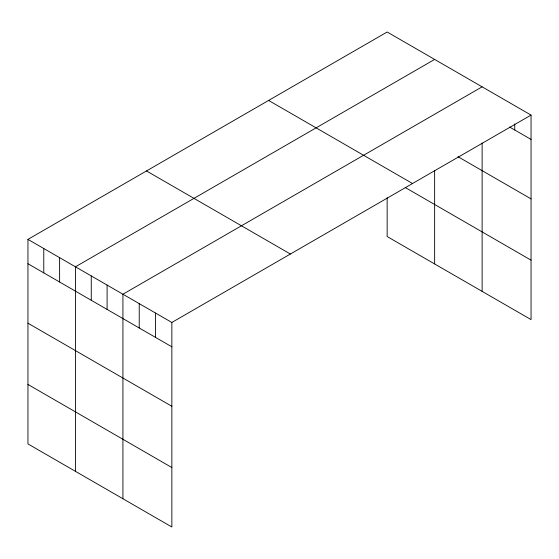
<?xml version="1.0" encoding="UTF-8"?>
<svg xmlns="http://www.w3.org/2000/svg" width="559" height="559" viewBox="0 0 559 559"><rect width="100%" height="100%" fill="white"/><g stroke="black" fill="none" stroke-linecap="round" stroke-linejoin="round"><path stroke-width="0.84" d="M531.05 115.084L171.851 322.466L171.851 526.997L27.95 443.916L27.95 239.385L387.149 32.003L531.05 115.084L531.05 319.615L387.149 236.534L387.149 197.753M434.636 59.422L75.437 266.804L75.437 471.335M482.124 86.834L122.924 294.216L122.924 498.754M509.549 127.012L531.05 139.422M458.003 156.716L531.05 198.885M268.613 100.438L412.514 183.52M405.24 187.517L531.05 260.152M146.486 170.949L290.387 254.031M27.95 239.385L171.851 322.466M27.95 263.729L171.851 346.811M27.95 323.193L171.851 406.267M27.95 384.459L171.851 467.534M514.741 123.923L514.741 130.009M482.124 143.062L482.124 291.365M434.636 170.453L434.636 263.953M155.542 313.047L155.542 337.391M139.233 303.635L139.233 327.979M107.097 285.076L107.097 309.42M91.264 275.943L91.264 300.281M59.61 257.664L59.61 282.009M43.777 248.524L43.777 272.869"/></g></svg>
